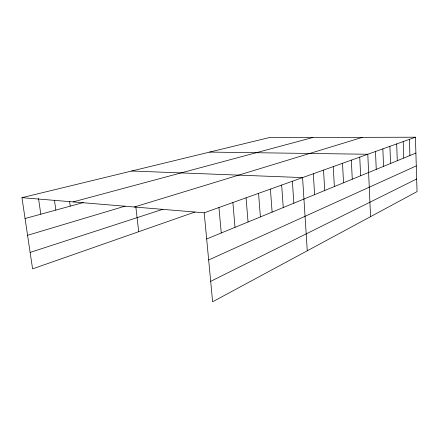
<?xml version="1.0" encoding="UTF-8"?>
<svg xmlns="http://www.w3.org/2000/svg" width="439" height="439" viewBox="0 0 439 439"><rect width="100%" height="100%" fill="white"/><g stroke="black" fill="none" stroke-linecap="round" stroke-linejoin="round"><path stroke-width="0.66" d="M210.687 281.333L416.671 178.986M208.662 259.976L416.282 165.893M206.67 238.981L415.898 153.079M204.19 212.805L415.42 137.209L417.05 191.602L212.624 301.791L204.19 212.805L21.95 197.665L32.59 268.86L194.916 212.026M30.132 252.42L163.001 209.233M134.312 206.999L362.438 137.347M27.575 235.304L125.082 206.132M25.067 218.523L83.361 202.555M73.088 201.913L312.996 137.473M21.95 197.665L269.327 137.588L415.42 137.209M209.622 152.086L367.8 154.254L370.565 216.657M131.705 171.007L302.57 177.597L307.267 250.779M38.522 198.412L40.805 214.21M54.452 200.102L55.846 210.089M69.598 201.424L70.235 206.149M135.86 207.032L138.708 231.71M218.946 207.526L221.245 232.994M232.884 202.538L235.013 227.342M246.07 197.819L248.046 221.991M258.56 193.347L260.393 216.921M270.408 189.11L272.114 212.114M281.662 185.077L283.254 207.537M292.374 181.247L293.85 203.186M313.325 173.745L314.604 194.669M323.543 170.091L324.723 190.51M333.261 166.611L334.353 186.559M342.519 163.303L343.528 182.794M351.337 160.142L352.276 179.2M359.755 157.129L360.628 175.77M375.493 151.499L376.245 169.361M382.857 148.865L383.554 166.359M389.914 146.335L390.562 163.484M396.686 143.915L397.284 160.723M403.183 141.588L403.737 158.073M409.422 139.355L409.933 155.527"/></g></svg>
